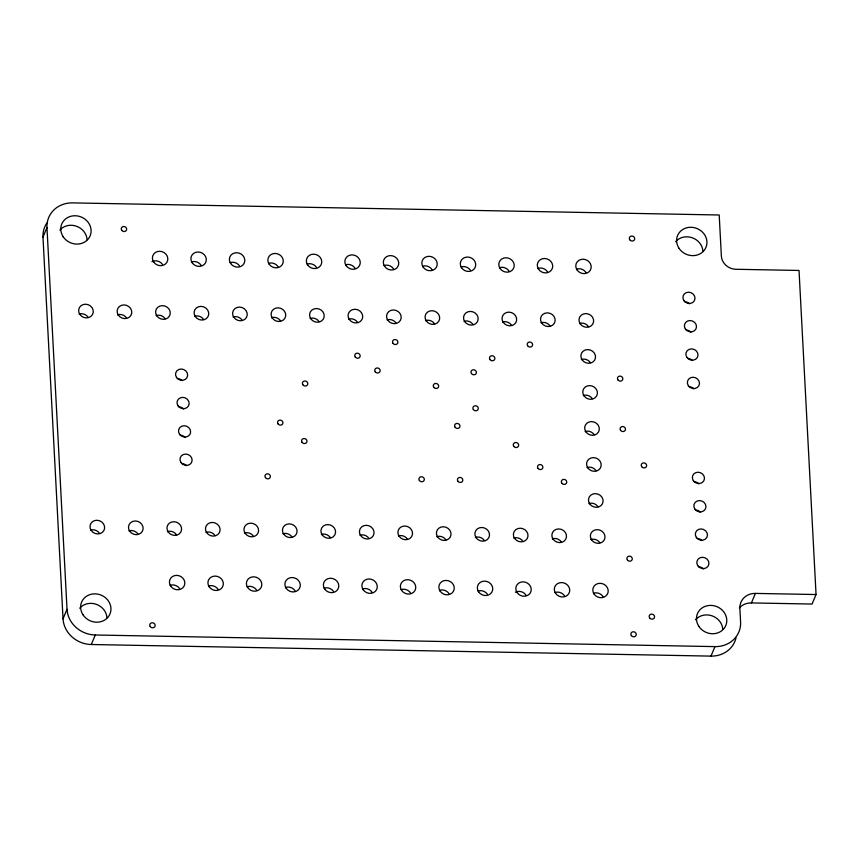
<?xml version="1.0" encoding="UTF-8"?>
<svg xmlns="http://www.w3.org/2000/svg" width="859" height="859" viewBox="0 0 859 859"><rect width="100%" height="100%" fill="white"/><g stroke="black" fill="none" stroke-linecap="round" stroke-linejoin="round"><path stroke-width="1.29" d="M736.013 637.926A27.338 24.814 22.8 0 1 710.973 656.115L91.29 644.508A27.338 24.814 22.8 0 1 63.029 618.802L42.982 237.095L46.977 227.581A27.338 24.814 22.8 0 1 72.596 202.885L719.208 214.997L721.367 256.025A14.077 12.778 22.8 0 0 735.927 269.275L799.031 270.456L816.05 594.535L812.056 604.049L751.4 602.921A16.568 15.043 22.8 0 0 739.395 607.893M63.029 618.802L67.023 609.289L46.977 227.581M91.29 644.508L95.295 634.994L714.967 646.612A27.338 24.814 22.8 0 0 740.587 621.905L739.878 608.376A16.568 15.043 22.8 0 1 755.405 593.408L816.05 594.535M710.973 656.115L714.967 646.612M751.4 602.921L755.405 593.408M95.295 634.994A27.338 24.814 22.8 0 1 67.023 609.289M425.516 320.579A7.43 6.743 22.8 0 1 434.525 323.746M502.494 322.018A7.43 6.743 22.8 0 1 511.502 325.196M464.01 321.298A7.43 6.743 22.8 0 1 473.019 324.477M233.068 316.971A7.43 6.743 22.8 0 1 242.088 320.149M90.463 530.143A7.43 6.743 22.8 0 1 99.472 533.321M585.151 431.497A7.43 6.743 22.8 0 1 594.16 434.665M583.261 395.484A7.43 6.743 22.8 0 1 592.27 398.651M581.36 359.47A7.43 6.743 22.8 0 1 590.38 362.648M588.93 503.514A7.43 6.743 22.8 0 1 597.939 506.681M285.596 587.427A7.806 7.087 22.8 0 1 295.077 590.767M170.136 585.269A7.806 7.087 22.8 0 1 179.606 588.608M230.083 262.629A7.806 7.087 22.8 0 1 239.564 265.957M151.936 261.684A7.806 7.087 22.8 0 1 162.587 264.518M208.619 585.988A7.806 7.087 22.8 0 1 218.1 589.328M247.113 586.708A7.806 7.087 22.8 0 1 256.594 590.047M684.666 301.692A6.153 5.583 22.8 0 1 689.423 303.807M324.09 588.157A7.806 7.087 22.8 0 1 333.571 591.486M307.06 264.067A7.806 7.087 22.8 0 1 316.541 267.407M268.577 263.348A7.806 7.087 22.8 0 1 278.058 266.677M686.148 330.049A6.153 5.583 22.8 0 1 690.904 332.165M687.64 358.396A6.153 5.583 22.8 0 1 692.397 360.522M689.133 386.754A6.153 5.583 22.8 0 1 693.889 388.869M694.115 481.738A6.153 5.583 22.8 0 1 698.872 483.864M362.573 588.877A7.806 7.087 22.8 0 1 372.054 592.216M695.607 510.096A6.153 5.583 22.8 0 1 700.364 512.211M345.554 264.787A7.806 7.087 22.8 0 1 355.035 268.126M697.1 538.443A6.153 5.583 22.8 0 1 701.857 540.569M401.067 589.596A7.806 7.087 22.8 0 1 410.548 592.935M698.582 566.8A6.153 5.583 22.8 0 1 703.338 568.926M384.048 265.506A7.806 7.087 22.8 0 1 393.519 268.846M181.764 463.581A6.153 5.583 22.8 0 1 186.521 465.707M439.55 590.316A7.806 7.087 22.8 0 1 449.032 593.655M180.272 435.234A6.153 5.583 22.8 0 1 185.029 437.349M422.531 266.226A7.806 7.087 22.8 0 1 432.013 269.565M178.79 406.876A6.153 5.583 22.8 0 1 183.547 409.002M478.044 591.035A7.806 7.087 22.8 0 1 487.525 594.374M177.298 378.518A6.153 5.583 22.8 0 1 182.054 380.644M128.957 530.873A7.43 6.743 22.8 0 1 137.966 534.04M515.357 592.259A7.806 7.087 22.8 0 1 526.009 595.094M167.441 531.592A7.43 6.743 22.8 0 1 176.46 534.76M499.508 267.675A7.806 7.087 22.8 0 1 508.99 271.004M205.935 532.312A7.43 6.743 22.8 0 1 214.943 535.479M555.021 592.485A7.806 7.087 22.8 0 1 564.503 595.813M244.418 533.031A7.43 6.743 22.8 0 1 253.437 536.209M538.002 268.395A7.806 7.087 22.8 0 1 547.473 271.734M156.091 315.532A7.43 6.743 22.8 0 1 165.111 318.7M593.515 593.204A7.806 7.087 22.8 0 1 602.986 596.543M587.041 467.5A7.43 6.743 22.8 0 1 596.049 470.678M576.486 269.114A7.806 7.087 22.8 0 1 585.967 272.453M282.912 533.75A7.43 6.743 22.8 0 1 291.92 536.929M321.395 534.47A7.43 6.743 22.8 0 1 330.414 537.648M359.889 535.2A7.43 6.743 22.8 0 1 368.898 538.368M194.585 316.252A7.43 6.743 22.8 0 1 203.594 319.43M398.372 535.919A7.43 6.743 22.8 0 1 407.391 539.087M436.866 536.639A7.43 6.743 22.8 0 1 445.875 539.806M475.36 537.358A7.43 6.743 22.8 0 1 484.369 540.536M513.843 538.078A7.43 6.743 22.8 0 1 522.852 541.256M552.337 538.797A7.43 6.743 22.8 0 1 561.346 541.975M590.82 539.527A7.43 6.743 22.8 0 1 599.829 542.695M579.471 323.467A7.43 6.743 22.8 0 1 588.49 326.635M540.987 322.748A7.43 6.743 22.8 0 1 549.996 325.915M271.562 317.69A7.43 6.743 22.8 0 1 280.571 320.869M117.608 314.813A7.43 6.743 22.8 0 1 126.617 317.98M79.114 314.093A7.43 6.743 22.8 0 1 88.123 317.261M191.6 261.898A7.806 7.087 22.8 0 1 201.081 265.238M461.025 266.945A7.806 7.087 22.8 0 1 470.496 270.284M310.045 318.421A7.43 6.743 22.8 0 1 319.065 321.588M348.539 319.14A7.43 6.743 22.8 0 1 357.548 322.308M59.84 230.126A15.376 13.959 22.8 0 1 76.408 226.207A15.376 13.959 22.8 0 1 87.092 239.715M79.694 608.226A15.376 13.959 22.8 0 1 96.272 604.306A15.376 13.959 22.8 0 1 106.956 617.825M42.982 237.095A27.338 24.814 22.8 0 1 46.783 223.179M695.522 619.769A15.376 13.959 22.8 0 1 712.09 615.849A15.376 13.959 22.8 0 1 722.773 629.357M675.657 241.658A15.376 13.959 22.8 0 1 692.236 237.75A15.376 13.959 22.8 0 1 702.92 251.257M387.033 319.859A7.43 6.743 22.8 0 1 396.042 323.027M698.872 626.404A15.376 13.959 22.8 0 0 725.114 626.898A15.376 13.959 22.8 0 0 710.876 605.391A15.376 13.959 22.8 0 0 698.872 626.404M679.018 248.305A15.376 13.959 22.8 0 0 705.26 248.799A15.376 13.959 22.8 0 0 691.023 227.281A15.376 13.959 22.8 0 0 679.018 248.305M83.044 614.872A15.376 13.959 22.8 0 0 109.297 615.355A15.376 13.959 22.8 0 0 95.059 593.848A15.376 13.959 22.8 0 0 83.044 614.872M63.19 236.762A15.376 13.959 22.8 0 0 89.433 237.256A15.376 13.959 22.8 0 0 75.195 215.749A15.376 13.959 22.8 0 0 63.19 236.762M471.43 373.493A2.738 2.48 22.8 0 0 476.101 373.59A2.738 2.48 22.8 0 0 473.567 369.757A2.738 2.48 22.8 0 0 471.43 373.493M375.2 371.689A2.738 2.48 22.8 0 0 379.871 371.786A2.738 2.48 22.8 0 0 377.337 367.953A2.738 2.48 22.8 0 0 375.2 371.689M433.698 387.184A2.738 2.48 22.8 0 0 438.369 387.269A2.738 2.48 22.8 0 0 435.835 383.436A2.738 2.48 22.8 0 0 433.698 387.184M302.83 384.725A2.738 2.48 22.8 0 0 307.501 384.811A2.738 2.48 22.8 0 0 304.966 380.988A2.738 2.48 22.8 0 0 302.83 384.725M513.693 446.24A2.738 2.48 22.8 0 0 518.374 446.326A2.738 2.48 22.8 0 0 515.84 442.492A2.738 2.48 22.8 0 0 513.693 446.24M302.014 442.267A2.738 2.48 22.8 0 0 306.684 442.364A2.738 2.48 22.8 0 0 304.15 438.53A2.738 2.48 22.8 0 0 302.014 442.267M649.597 617.868A2.738 2.48 22.8 0 0 654.268 617.954A2.738 2.48 22.8 0 0 651.734 614.121A2.738 2.48 22.8 0 0 649.597 617.868M629.744 239.758A2.738 2.48 22.8 0 0 634.414 239.844A2.738 2.48 22.8 0 0 631.88 236.021A2.738 2.48 22.8 0 0 629.744 239.758M121.688 230.244A2.738 2.48 22.8 0 0 126.359 230.33A2.738 2.48 22.8 0 0 123.825 226.497A2.738 2.48 22.8 0 0 121.688 230.244M641.662 466.62A2.738 2.48 22.8 0 0 646.333 466.705A2.738 2.48 22.8 0 0 643.799 462.883A2.738 2.48 22.8 0 0 641.662 466.62M537.927 468.273A2.738 2.48 22.8 0 0 542.598 468.359A2.738 2.48 22.8 0 0 540.064 464.536A2.738 2.48 22.8 0 0 537.927 468.273M473.32 409.507A2.738 2.48 22.8 0 0 477.991 409.593A2.738 2.48 22.8 0 0 475.457 405.77A2.738 2.48 22.8 0 0 473.32 409.507M631.301 635.51A2.738 2.48 22.8 0 0 635.971 635.596A2.738 2.48 22.8 0 0 633.437 631.762A2.738 2.48 22.8 0 0 631.301 635.51M620.52 430.252A2.738 2.48 22.8 0 0 625.191 430.338A2.738 2.48 22.8 0 0 622.657 426.515A2.738 2.48 22.8 0 0 620.52 430.252M617.879 379.839A2.738 2.48 22.8 0 0 622.55 379.925A2.738 2.48 22.8 0 0 620.015 376.102A2.738 2.48 22.8 0 0 617.879 379.839M627.328 559.885A2.738 2.48 22.8 0 0 631.999 559.971A2.738 2.48 22.8 0 0 629.464 556.149A2.738 2.48 22.8 0 0 627.328 559.885M150.185 626.49A2.738 2.48 22.8 0 0 154.867 626.576A2.738 2.48 22.8 0 0 152.322 622.754A2.738 2.48 22.8 0 0 150.185 626.49M265.41 477.561A2.738 2.48 22.8 0 0 270.08 477.647A2.738 2.48 22.8 0 0 267.546 473.814A2.738 2.48 22.8 0 0 265.41 477.561M419.364 480.449A2.738 2.48 22.8 0 0 424.035 480.535A2.738 2.48 22.8 0 0 421.501 476.702A2.738 2.48 22.8 0 0 419.364 480.449M561.775 483.112A2.738 2.48 22.8 0 0 566.446 483.198A2.738 2.48 22.8 0 0 563.912 479.376A2.738 2.48 22.8 0 0 561.775 483.112M457.858 481.169A2.738 2.48 22.8 0 0 462.529 481.255A2.738 2.48 22.8 0 0 459.994 477.421A2.738 2.48 22.8 0 0 457.858 481.169M489.909 359.459A2.738 2.48 22.8 0 0 494.591 359.545A2.738 2.48 22.8 0 0 492.046 355.712A2.738 2.48 22.8 0 0 489.909 359.459M355.207 356.925A2.738 2.48 22.8 0 0 359.878 357.022A2.738 2.48 22.8 0 0 357.344 353.189A2.738 2.48 22.8 0 0 355.207 356.925M527.651 345.769A2.738 2.48 22.8 0 0 532.322 345.855A2.738 2.48 22.8 0 0 529.788 342.032A2.738 2.48 22.8 0 0 527.651 345.769M392.939 343.246A2.738 2.48 22.8 0 0 397.61 343.332A2.738 2.48 22.8 0 0 395.076 339.509A2.738 2.48 22.8 0 0 392.939 343.246M277.972 423.831A2.738 2.48 22.8 0 0 282.643 423.916A2.738 2.48 22.8 0 0 280.109 420.094A2.738 2.48 22.8 0 0 277.972 423.831M455.023 427.148A2.738 2.48 22.8 0 0 459.694 427.234A2.738 2.48 22.8 0 0 457.16 423.412A2.738 2.48 22.8 0 0 455.023 427.148M683.861 300.586A6.153 5.583 22.8 0 0 694.351 300.779A6.153 5.583 22.8 0 0 688.66 292.178A6.153 5.583 22.8 0 0 683.861 300.586M685.342 328.943A6.153 5.583 22.8 0 0 695.844 329.137A6.153 5.583 22.8 0 0 690.153 320.536A6.153 5.583 22.8 0 0 685.342 328.943M686.835 357.29A6.153 5.583 22.8 0 0 697.336 357.494A6.153 5.583 22.8 0 0 691.635 348.883A6.153 5.583 22.8 0 0 686.835 357.29M688.327 385.648A6.153 5.583 22.8 0 0 698.829 385.841A6.153 5.583 22.8 0 0 693.127 377.241A6.153 5.583 22.8 0 0 688.327 385.648M693.31 480.632A6.153 5.583 22.8 0 0 703.811 480.836A6.153 5.583 22.8 0 0 698.12 472.225A6.153 5.583 22.8 0 0 693.31 480.632M694.802 508.99A6.153 5.583 22.8 0 0 705.303 509.183A6.153 5.583 22.8 0 0 699.602 500.582A6.153 5.583 22.8 0 0 694.802 508.99M696.295 537.347A6.153 5.583 22.8 0 0 706.796 537.541A6.153 5.583 22.8 0 0 701.094 528.94A6.153 5.583 22.8 0 0 696.295 537.347M697.787 565.694A6.153 5.583 22.8 0 0 708.278 565.898A6.153 5.583 22.8 0 0 702.587 557.287A6.153 5.583 22.8 0 0 697.787 565.694M180.959 462.486A6.153 5.583 22.8 0 0 191.46 462.679A6.153 5.583 22.8 0 0 185.759 454.067A6.153 5.583 22.8 0 0 180.959 462.486M179.467 434.128A6.153 5.583 22.8 0 0 189.968 434.321A6.153 5.583 22.8 0 0 184.277 425.72A6.153 5.583 22.8 0 0 179.467 434.128M177.985 405.77A6.153 5.583 22.8 0 0 188.475 405.974A6.153 5.583 22.8 0 0 182.784 397.363A6.153 5.583 22.8 0 0 177.985 405.77M176.492 377.423A6.153 5.583 22.8 0 0 186.994 377.616A6.153 5.583 22.8 0 0 181.292 369.016A6.153 5.583 22.8 0 0 176.492 377.423M129.645 531.141A7.43 6.743 22.8 0 0 142.326 531.377A7.43 6.743 22.8 0 0 135.443 520.983A7.43 6.743 22.8 0 0 129.645 531.141M168.139 531.861A7.43 6.743 22.8 0 0 180.809 532.097A7.43 6.743 22.8 0 0 173.937 521.703A7.43 6.743 22.8 0 0 168.139 531.861M206.622 532.58A7.43 6.743 22.8 0 0 219.303 532.816A7.43 6.743 22.8 0 0 212.42 522.433A7.43 6.743 22.8 0 0 206.622 532.58M245.116 533.299A7.43 6.743 22.8 0 0 257.797 533.536A7.43 6.743 22.8 0 0 250.914 523.152A7.43 6.743 22.8 0 0 245.116 533.299M156.789 315.801A7.43 6.743 22.8 0 0 169.459 316.037A7.43 6.743 22.8 0 0 162.587 305.643A7.43 6.743 22.8 0 0 156.789 315.801M587.728 467.768A7.43 6.743 22.8 0 0 600.409 468.005A7.43 6.743 22.8 0 0 593.537 457.622A7.43 6.743 22.8 0 0 587.728 467.768M283.599 534.019A7.43 6.743 22.8 0 0 296.28 534.255A7.43 6.743 22.8 0 0 289.397 523.872A7.43 6.743 22.8 0 0 283.599 534.019M322.093 534.749A7.43 6.743 22.8 0 0 334.774 534.985A7.43 6.743 22.8 0 0 327.891 524.591A7.43 6.743 22.8 0 0 322.093 534.749M360.587 535.468A7.43 6.743 22.8 0 0 373.257 535.705A7.43 6.743 22.8 0 0 366.385 525.311A7.43 6.743 22.8 0 0 360.587 535.468M399.07 536.188A7.43 6.743 22.8 0 0 411.751 536.424A7.43 6.743 22.8 0 0 404.868 526.03A7.43 6.743 22.8 0 0 399.07 536.188M437.564 536.907A7.43 6.743 22.8 0 0 450.234 537.143A7.43 6.743 22.8 0 0 443.362 526.75A7.43 6.743 22.8 0 0 437.564 536.907M476.047 537.627A7.43 6.743 22.8 0 0 488.728 537.863A7.43 6.743 22.8 0 0 481.845 527.48A7.43 6.743 22.8 0 0 476.047 537.627M514.541 538.346A7.43 6.743 22.8 0 0 527.211 538.582A7.43 6.743 22.8 0 0 520.339 528.199A7.43 6.743 22.8 0 0 514.541 538.346M553.024 539.065A7.43 6.743 22.8 0 0 565.705 539.312A7.43 6.743 22.8 0 0 558.822 528.919A7.43 6.743 22.8 0 0 553.024 539.065M591.518 539.796A7.43 6.743 22.8 0 0 604.188 540.032A7.43 6.743 22.8 0 0 597.316 529.638A7.43 6.743 22.8 0 0 591.518 539.796M580.169 323.736A7.43 6.743 22.8 0 0 592.839 323.972A7.43 6.743 22.8 0 0 585.967 313.578A7.43 6.743 22.8 0 0 580.169 323.736M541.675 323.016A7.43 6.743 22.8 0 0 554.356 323.252A7.43 6.743 22.8 0 0 547.473 312.859A7.43 6.743 22.8 0 0 541.675 323.016M503.191 322.286A7.43 6.743 22.8 0 0 515.862 322.533A7.43 6.743 22.8 0 0 508.99 312.139A7.43 6.743 22.8 0 0 503.191 322.286M464.698 321.567A7.43 6.743 22.8 0 0 477.379 321.803A7.43 6.743 22.8 0 0 470.496 311.42A7.43 6.743 22.8 0 0 464.698 321.567M426.214 320.847A7.43 6.743 22.8 0 0 438.885 321.083A7.43 6.743 22.8 0 0 432.013 310.7A7.43 6.743 22.8 0 0 426.214 320.847M387.72 320.128A7.43 6.743 22.8 0 0 400.401 320.364A7.43 6.743 22.8 0 0 393.519 309.97A7.43 6.743 22.8 0 0 387.72 320.128M349.237 319.408A7.43 6.743 22.8 0 0 361.907 319.645A7.43 6.743 22.8 0 0 355.035 309.251A7.43 6.743 22.8 0 0 349.237 319.408M310.743 318.689A7.43 6.743 22.8 0 0 323.424 318.925A7.43 6.743 22.8 0 0 316.541 308.531A7.43 6.743 22.8 0 0 310.743 318.689M272.26 317.959A7.43 6.743 22.8 0 0 284.93 318.206A7.43 6.743 22.8 0 0 278.058 307.812A7.43 6.743 22.8 0 0 272.26 317.959M233.766 317.239A7.43 6.743 22.8 0 0 246.447 317.476A7.43 6.743 22.8 0 0 239.564 307.092A7.43 6.743 22.8 0 0 233.766 317.239M195.272 316.52A7.43 6.743 22.8 0 0 207.953 316.756A7.43 6.743 22.8 0 0 201.07 306.373A7.43 6.743 22.8 0 0 195.272 316.52M118.295 315.081A7.43 6.743 22.8 0 0 130.976 315.317A7.43 6.743 22.8 0 0 124.093 304.924A7.43 6.743 22.8 0 0 118.295 315.081M91.161 530.422A7.43 6.743 22.8 0 0 103.832 530.658A7.43 6.743 22.8 0 0 96.96 520.264A7.43 6.743 22.8 0 0 91.161 530.422M585.838 431.766A7.43 6.743 22.8 0 0 598.519 432.002A7.43 6.743 22.8 0 0 591.636 421.608A7.43 6.743 22.8 0 0 585.838 431.766M583.948 395.752A7.43 6.743 22.8 0 0 596.629 395.988A7.43 6.743 22.8 0 0 589.746 385.605A7.43 6.743 22.8 0 0 583.948 395.752M582.058 359.738A7.43 6.743 22.8 0 0 594.739 359.985A7.43 6.743 22.8 0 0 587.857 349.592A7.43 6.743 22.8 0 0 582.058 359.738M589.628 503.782A7.43 6.743 22.8 0 0 602.299 504.018A7.43 6.743 22.8 0 0 595.427 493.624A7.43 6.743 22.8 0 0 589.628 503.782M79.812 314.362A7.43 6.743 22.8 0 0 92.482 314.598A7.43 6.743 22.8 0 0 85.61 304.204A7.43 6.743 22.8 0 0 79.812 314.362M170.651 586.042A7.806 7.087 22.8 0 0 183.987 586.3A7.806 7.087 22.8 0 0 176.75 575.369A7.806 7.087 22.8 0 0 170.651 586.042M153.632 261.952A7.806 7.087 22.8 0 0 166.968 262.21A7.806 7.087 22.8 0 0 159.731 251.279A7.806 7.087 22.8 0 0 153.632 261.952M209.145 586.761A7.806 7.087 22.8 0 0 222.481 587.019A7.806 7.087 22.8 0 0 215.244 576.088A7.806 7.087 22.8 0 0 209.145 586.761M192.126 262.682A7.806 7.087 22.8 0 0 205.451 262.929A7.806 7.087 22.8 0 0 198.225 251.998A7.806 7.087 22.8 0 0 192.126 262.682M247.628 587.492A7.806 7.087 22.8 0 0 260.964 587.739A7.806 7.087 22.8 0 0 253.727 576.808A7.806 7.087 22.8 0 0 247.628 587.492M230.609 263.402A7.806 7.087 22.8 0 0 243.945 263.649A7.806 7.087 22.8 0 0 236.708 252.718A7.806 7.087 22.8 0 0 230.609 263.402M286.122 588.211A7.806 7.087 22.8 0 0 299.458 588.458A7.806 7.087 22.8 0 0 292.221 577.527A7.806 7.087 22.8 0 0 286.122 588.211M269.103 264.121A7.806 7.087 22.8 0 0 282.428 264.368A7.806 7.087 22.8 0 0 275.202 253.437A7.806 7.087 22.8 0 0 269.103 264.121M324.616 588.93A7.806 7.087 22.8 0 0 337.941 589.177A7.806 7.087 22.8 0 0 330.715 578.247A7.806 7.087 22.8 0 0 324.616 588.93M307.586 264.84A7.806 7.087 22.8 0 0 320.922 265.087A7.806 7.087 22.8 0 0 313.685 254.167A7.806 7.087 22.8 0 0 307.586 264.84M363.099 589.65A7.806 7.087 22.8 0 0 376.435 589.897A7.806 7.087 22.8 0 0 369.198 578.977A7.806 7.087 22.8 0 0 363.099 589.65M346.08 265.56A7.806 7.087 22.8 0 0 359.406 265.818A7.806 7.087 22.8 0 0 352.179 254.887A7.806 7.087 22.8 0 0 346.08 265.56M401.593 590.369A7.806 7.087 22.8 0 0 414.918 590.616A7.806 7.087 22.8 0 0 407.692 579.696A7.806 7.087 22.8 0 0 401.593 590.369M384.564 266.279A7.806 7.087 22.8 0 0 397.9 266.537A7.806 7.087 22.8 0 0 390.662 255.606A7.806 7.087 22.8 0 0 384.564 266.279M440.076 591.089A7.806 7.087 22.8 0 0 453.412 591.346A7.806 7.087 22.8 0 0 446.175 580.416A7.806 7.087 22.8 0 0 440.076 591.089M423.058 267.009A7.806 7.087 22.8 0 0 436.383 267.256A7.806 7.087 22.8 0 0 429.156 256.326A7.806 7.087 22.8 0 0 423.058 267.009M478.57 591.819A7.806 7.087 22.8 0 0 491.896 592.066A7.806 7.087 22.8 0 0 484.669 581.135A7.806 7.087 22.8 0 0 478.57 591.819M461.541 267.729A7.806 7.087 22.8 0 0 474.877 267.976A7.806 7.087 22.8 0 0 467.64 257.045A7.806 7.087 22.8 0 0 461.541 267.729M517.054 592.538A7.806 7.087 22.8 0 0 530.39 592.785A7.806 7.087 22.8 0 0 523.152 581.854A7.806 7.087 22.8 0 0 517.054 592.538M500.035 268.448A7.806 7.087 22.8 0 0 513.371 268.695A7.806 7.087 22.8 0 0 506.134 257.764A7.806 7.087 22.8 0 0 500.035 268.448M555.548 593.258A7.806 7.087 22.8 0 0 568.873 593.505A7.806 7.087 22.8 0 0 561.646 582.574A7.806 7.087 22.8 0 0 555.548 593.258M538.518 269.168A7.806 7.087 22.8 0 0 551.854 269.415A7.806 7.087 22.8 0 0 544.617 258.495A7.806 7.087 22.8 0 0 538.518 269.168M594.031 593.977A7.806 7.087 22.8 0 0 607.367 594.224A7.806 7.087 22.8 0 0 600.13 583.304A7.806 7.087 22.8 0 0 594.031 593.977M577.012 269.887A7.806 7.087 22.8 0 0 590.348 270.145A7.806 7.087 22.8 0 0 583.111 259.214A7.806 7.087 22.8 0 0 577.012 269.887"/></g></svg>
